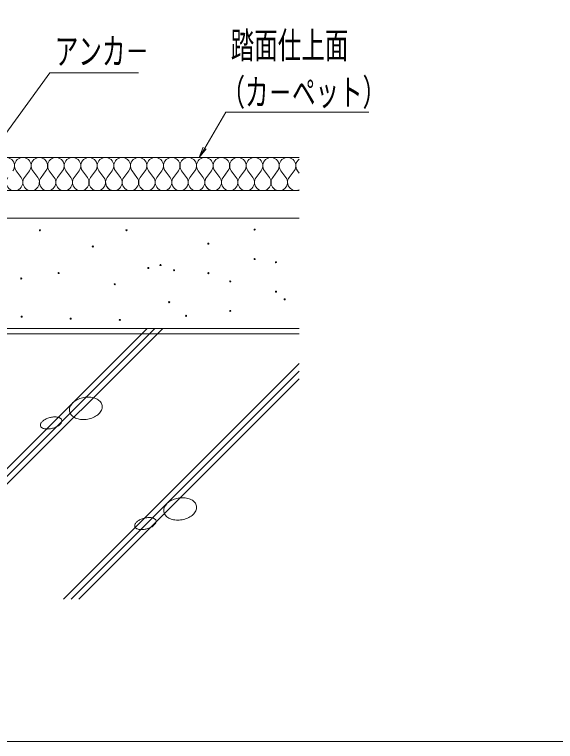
# Model space of a CAD drawing. Units: millimetres, scale not verified. Extents: x -400 to 400, y -277 to 277.
# Drawn here: x -63.5 to 34.6, y -277 to -145.1 of the extents above; entities that cross this region are included whole.
import ezdxf
from ezdxf.enums import TextEntityAlignment as Align

# ---------------------------------------------------------------- set-up
doc = ezdxf.new("R2010")
doc.units = ezdxf.units.MM
doc.header["$LTSCALE"] = 2
for name, color, linetype, lineweight in [('0-0_zumenwaku', 6, 'Continuous', 9), ('0-5_5', 1, 'Continuous', 9), ('0-6_3', 5, 'Continuous', 9), ('0-D_6文字', 2, 'Continuous', 9)]:
    doc.layers.add(name, color=color, linetype=linetype, lineweight=lineweight)
doc.styles.add('ＭＳ ゴシック', font='')
doc.styles.get('ＭＳ ゴシック').set_extended_font_data('MS Gothic')

# ---------------------------------------------------------------- blocks, each defined once
blk = doc.blocks.new('MLeader12')
at = {"layer": '0-D_6文字', "color": 1}
blk.add_line((-56.353, -155.716), (-41.007, -155.716), dxfattribs=at)
at = {"layer": '0-D_6文字'}
blk.add_line((-78.563, -185.85), (-80.008, -187.272), dxfattribs=at)
at = {"layer": '0-D_6文字', "color": 1}
blk.add_lwpolyline([(-78.832, -185.654), (-57.073, -155.716), (-56.353, -155.716)], dxfattribs=at)
at = {"layer": '0-D_6文字'}
blk.add_lwpolyline([(-79.102, -185.458), (-80.008, -187.272), (-78.832, -185.654)], dxfattribs=at)
at = {"layer": '0-D_6文字', "style": 'ＭＳ ゴシック', "width": 0.65}
blk.add_text('アンカ－', height=4.809, dxfattribs=at).set_placement((-56.173, -155.642), align=Align.BOTTOM_LEFT)
blk = doc.blocks.new('MLeader13')
at = {"layer": '0-D_6文字', "color": 1}
blk.add_line((-24.462, -162.873), (0.731, -162.873), dxfattribs=at)
at = {"layer": '0-D_6文字'}
blk.add_line((-28.712, -169.523), (-30.015, -171.077), dxfattribs=at)
at = {"layer": '0-D_6文字', "color": 1}
blk.add_lwpolyline([(-29, -169.353), (-25.182, -162.873), (-24.462, -162.873)], dxfattribs=at)
at = {"layer": '0-D_6文字'}
blk.add_lwpolyline([(-29.287, -169.184), (-30.015, -171.077), (-29, -169.353)], dxfattribs=at)
at = {"layer": '0-D_6文字', "style": 'ＭＳ ゴシック', "width": 0.65}
for s, p in [('踏面仕上面', (-24.282, -154.555)), ('（カ－ペット）', (-25.962, -163.089))]:
    blk.add_text(s, height=4.809, dxfattribs=at).set_placement(p, align=Align.BOTTOM_LEFT)

msp = doc.modelspace()

# ---------------------------------------------------------------- linework, layer by layer
at = {"layer": '0-0_zumenwaku'}
msp.add_lwpolyline([(-400.023, -277.031), (399.977, -277.031), (399.977, 276.969), (-400.023, 276.969)], close=True, dxfattribs=at)
at = {"layer": '0-5_5'}
for p, q in [((-11.866, -177.077), (-115.618, -177.077)), ((-11.866, -182.077), (-79.868, -182.077)), ((-80.368, -203.077), (-11.866, -203.077)), ((-11.866, -202.077), (-79.868, -202.077))]:
    msp.add_line(p, q, dxfattribs=at)
at = {"layer": '0-6_3'}
for p, q in [((-11.866, -171.077), (-116.484, -171.077)), ((-62.283, -174.677), (-63.183, -173.477)), ((-60.783, -173.477), (-61.683, -174.677)), ((-59.283, -174.677), (-60.183, -173.477)), ((-57.783, -173.477), (-58.683, -174.677)), ((-56.283, -174.677), (-57.183, -173.477)), ((-54.783, -173.477), (-55.683, -174.677)), ((-53.283, -174.677), (-54.183, -173.477)), ((-51.783, -173.477), (-52.683, -174.677)), ((-50.283, -174.677), (-51.183, -173.477)), ((-48.783, -173.477), (-49.683, -174.677)), ((-47.283, -174.677), (-48.183, -173.477)), ((-45.783, -173.477), (-46.683, -174.677)), ((-44.283, -174.677), (-45.183, -173.477)), ((-42.783, -173.477), (-43.683, -174.677)), ((-41.283, -174.677), (-42.183, -173.477)), ((-39.783, -173.477), (-40.683, -174.677)), ((-38.283, -174.677), (-39.183, -173.477)), ((-36.783, -173.477), (-37.683, -174.677)), ((-35.283, -174.677), (-36.183, -173.477)), ((-33.783, -173.477), (-34.683, -174.677)), ((-32.283, -174.677), (-33.183, -173.477)), ((-30.783, -173.477), (-31.683, -174.677)), ((-29.283, -174.677), (-30.183, -173.477)), ((-27.783, -173.477), (-28.683, -174.677)), ((-26.283, -174.677), (-27.183, -173.477)), ((-24.783, -173.477), (-25.683, -174.677)), ((-23.283, -174.677), (-24.183, -173.477)), ((-21.783, -173.477), (-22.683, -174.677)), ((-20.283, -174.677), (-21.183, -173.477)), ((-18.783, -173.477), (-19.683, -174.677)), ((-17.283, -174.677), (-18.183, -173.477)), ((-15.783, -173.477), (-16.683, -174.677)), ((-14.283, -174.677), (-15.183, -173.477)), ((-12.783, -173.477), (-13.683, -174.677)), ((-11.866, -173.899), (-12.183, -173.477)), ((-83.613, -246.248), (-39.442, -202.077)), ((-38.028, -202.077), (-83.364, -247.413)), ((-83.115, -248.579), (-36.613, -202.077)), ((-54.626, -251.189), (-11.866, -208.428)), ((-11.866, -209.842), (-53.212, -251.189)), ((-51.798, -251.189), (-11.866, -211.256))]:
    msp.add_line(p, q, dxfattribs=at)
at = {"layer": '0-6_3', "color": 2}
for points in [[(-47.61, -216.061), (-47.652, -215.891), (-47.715, -215.727), (-47.801, -215.569), (-47.907, -215.419), (-48.034, -215.277), (-48.179, -215.146), (-48.344, -215.025), (-48.524, -214.917), (-48.721, -214.821), (-48.931, -214.738), (-49.154, -214.67), (-49.388, -214.616), (-49.631, -214.577), (-49.88, -214.553), (-50.135, -214.545), (-50.393, -214.552), (-50.653, -214.574), (-50.912, -214.612), (-51.168, -214.665), (-51.419, -214.733), (-51.665, -214.814), (-51.901, -214.909), (-52.128, -215.017), (-52.342, -215.137), (-52.543, -215.267), (-52.73, -215.408), (-52.899, -215.558), (-53.051, -215.715), (-53.184, -215.879), (-53.297, -216.048), (-53.389, -216.222), (-53.459, -216.398), (-53.508, -216.575), (-53.534, -216.753), (-53.538, -216.929), (-53.519, -217.103), (-53.477, -217.273), (-53.414, -217.437), (-53.328, -217.595)], [(-53.328, -217.595), (-53.222, -217.745), (-53.095, -217.886), (-52.949, -218.018), (-52.785, -218.138), (-52.604, -218.247), (-52.408, -218.343), (-52.197, -218.426), (-51.975, -218.494), (-51.741, -218.548), (-51.498, -218.587), (-51.249, -218.611), (-50.994, -218.619), (-50.735, -218.612), (-50.476, -218.589), (-50.217, -218.552), (-49.961, -218.499), (-49.709, -218.431), (-49.464, -218.35), (-49.228, -218.255), (-49.001, -218.147), (-48.786, -218.027), (-48.585, -217.897), (-48.399, -217.756), (-48.23, -217.606), (-48.078, -217.449), (-47.945, -217.285), (-47.832, -217.116), (-47.74, -216.942), (-47.669, -216.766), (-47.621, -216.588), (-47.595, -216.411), (-47.591, -216.235), (-47.61, -216.061)], [(-54.922, -218.725), (-54.952, -218.643), (-54.996, -218.565), (-55.055, -218.493), (-55.127, -218.426), (-55.213, -218.366), (-55.31, -218.312), (-55.42, -218.265), (-55.541, -218.226), (-55.671, -218.194), (-55.811, -218.17), (-55.958, -218.155), (-56.112, -218.148), (-56.272, -218.149), (-56.437, -218.158), (-56.604, -218.176), (-56.773, -218.202), (-56.944, -218.236), (-57.113, -218.277), (-57.28, -218.326), (-57.444, -218.382), (-57.604, -218.444), (-57.758, -218.512), (-57.905, -218.586), (-58.044, -218.665), (-58.174, -218.749), (-58.294, -218.836), (-58.403, -218.926), (-58.5, -219.019), (-58.585, -219.113), (-58.656, -219.208), (-58.714, -219.304), (-58.758, -219.399), (-58.787, -219.493), (-58.801, -219.585), (-58.801, -219.674), (-58.786, -219.761), (-58.756, -219.843), (-58.712, -219.921), (-58.653, -219.993)], [(-58.653, -219.993), (-58.581, -220.06), (-58.496, -220.12), (-58.398, -220.174), (-58.288, -220.221), (-58.168, -220.26), (-58.037, -220.292), (-57.898, -220.316), (-57.75, -220.331), (-57.596, -220.338), (-57.436, -220.337), (-57.272, -220.328), (-57.104, -220.31), (-56.935, -220.284), (-56.765, -220.25), (-56.595, -220.209), (-56.428, -220.16), (-56.264, -220.104), (-56.104, -220.042), (-55.95, -219.974), (-55.803, -219.9), (-55.664, -219.821), (-55.534, -219.737), (-55.414, -219.65), (-55.305, -219.56), (-55.208, -219.467), (-55.123, -219.373), (-55.052, -219.278), (-54.994, -219.182), (-54.95, -219.087), (-54.921, -218.993), (-54.907, -218.901), (-54.907, -218.812), (-54.922, -218.725)], [(-30.505, -234.315), (-30.546, -234.146), (-30.61, -233.981), (-30.695, -233.823), (-30.802, -233.673), (-30.928, -233.532), (-31.074, -233.4), (-31.238, -233.28), (-31.419, -233.171), (-31.615, -233.075), (-31.826, -232.993), (-32.049, -232.924), (-32.283, -232.87), (-32.525, -232.831), (-32.775, -232.807), (-33.03, -232.799), (-33.288, -232.806), (-33.547, -232.829), (-33.806, -232.867), (-34.062, -232.919), (-34.314, -232.987), (-34.559, -233.069), (-34.796, -233.164), (-35.022, -233.271), (-35.237, -233.391), (-35.438, -233.522), (-35.624, -233.662), (-35.794, -233.812), (-35.945, -233.969), (-36.078, -234.133), (-36.191, -234.303), (-36.283, -234.476), (-36.354, -234.652), (-36.403, -234.83), (-36.429, -235.007), (-36.432, -235.183), (-36.413, -235.357), (-36.372, -235.527), (-36.308, -235.691), (-36.223, -235.849)], [(-36.223, -235.849), (-36.116, -235.999), (-35.99, -236.141), (-35.844, -236.272), (-35.68, -236.393), (-35.499, -236.501), (-35.303, -236.597), (-35.092, -236.68), (-34.869, -236.748), (-34.635, -236.802), (-34.393, -236.841), (-34.143, -236.865), (-33.888, -236.874), (-33.63, -236.866), (-33.371, -236.844), (-33.112, -236.806), (-32.856, -236.753), (-32.604, -236.685), (-32.359, -236.604), (-32.122, -236.509), (-31.896, -236.401), (-31.681, -236.281), (-31.48, -236.151), (-31.294, -236.01), (-31.124, -235.861), (-30.973, -235.703), (-30.84, -235.539), (-30.727, -235.37), (-30.635, -235.196), (-30.564, -235.02), (-30.515, -234.843), (-30.489, -234.665), (-30.486, -234.489), (-30.505, -234.315)], [(-37.817, -236.98), (-37.847, -236.897), (-37.891, -236.82), (-37.95, -236.747), (-38.022, -236.68), (-38.107, -236.62), (-38.205, -236.566), (-38.315, -236.519), (-38.435, -236.48), (-38.566, -236.448), (-38.705, -236.425), (-38.853, -236.409), (-39.007, -236.402), (-39.167, -236.403), (-39.331, -236.413), (-39.499, -236.43), (-39.668, -236.456), (-39.838, -236.49), (-40.007, -236.531), (-40.175, -236.58), (-40.339, -236.636), (-40.499, -236.698), (-40.653, -236.767), (-40.8, -236.841), (-40.939, -236.92), (-41.069, -237.003), (-41.189, -237.09), (-41.298, -237.18), (-41.395, -237.273), (-41.48, -237.367), (-41.551, -237.463), (-41.609, -237.558), (-41.652, -237.653), (-41.682, -237.747), (-41.696, -237.839), (-41.696, -237.929), (-41.68, -238.015), (-41.651, -238.097), (-41.606, -238.175), (-41.548, -238.247)], [(-41.548, -238.247), (-41.475, -238.314), (-41.39, -238.375), (-41.292, -238.429), (-41.183, -238.475), (-41.062, -238.515), (-40.932, -238.546), (-40.792, -238.57), (-40.645, -238.585), (-40.49, -238.593), (-40.33, -238.591), (-40.166, -238.582), (-39.999, -238.564), (-39.829, -238.538), (-39.659, -238.505), (-39.49, -238.463), (-39.322, -238.414), (-39.158, -238.359), (-38.999, -238.296), (-38.845, -238.228), (-38.698, -238.154), (-38.559, -238.075), (-38.429, -237.992), (-38.309, -237.904), (-38.2, -237.814), (-38.102, -237.722), (-38.018, -237.627), (-37.946, -237.532), (-37.888, -237.436), (-37.845, -237.341), (-37.816, -237.247), (-37.801, -237.155), (-37.802, -237.066), (-37.817, -236.98)]]:
    msp.add_lwpolyline(points, dxfattribs=at)
for centre in [(-58.883, -184.289), (-43.194, -184.27), (-19.951, -184.159), (-49.281, -187.221), (-28.346, -186.71), (-19.951, -189.507), (-39.225, -191.124), (-37.015, -190.588), (-16.08, -190.077), (-55.492, -192.043), (-34.557, -191.532), (-28.346, -192.058), (-62.272, -193.022), (-24.378, -193.565), (-45.313, -194.075), (-16.08, -195.426), (-35.452, -197.322), (-14.517, -196.811), (-24.378, -198.913), (-62.191, -199.952), (-53.315, -200.315), (-44.394, -200.547), (-32.38, -199.805)]:
    msp.add_circle(centre, 0.1, dxfattribs=at)
at = {"layer": '0-6_3'}
for centre, start, end in [((-64.983, -172.577), 323.1301, 216.8699), ((-61.983, -172.577), 323.1301, 216.8699), ((-58.983, -172.577), 323.1301, 216.8699), ((-55.983, -172.577), 323.1301, 216.8699), ((-52.983, -172.577), 323.1301, 216.8699), ((-49.983, -172.577), 323.1301, 216.8699), ((-46.983, -172.577), 323.1301, 216.8699), ((-43.983, -172.577), 323.1301, 216.8699), ((-40.983, -172.577), 323.1301, 216.8699), ((-37.983, -172.577), 323.1301, 216.8699), ((-34.983, -172.577), 323.1301, 216.8699), ((-31.983, -172.577), 323.1301, 216.8699), ((-28.983, -172.577), 323.1301, 216.8699), ((-25.983, -172.577), 323.1301, 216.8699), ((-22.983, -172.577), 323.1301, 216.8699), ((-19.983, -172.577), 323.1301, 216.8699), ((-16.983, -172.577), 323.1301, 216.8699), ((-13.983, -172.577), 323.1301, 216.8699), ((-10.983, -172.577), 126.07072, 216.8699), ((-63.483, -175.577), 143.1301, 36.8699), ((-60.483, -175.577), 143.1301, 36.8699), ((-57.483, -175.577), 143.1301, 36.8699), ((-54.483, -175.577), 143.1301, 36.8699), ((-51.483, -175.577), 143.1301, 36.8699), ((-48.483, -175.577), 143.1301, 36.8699), ((-45.483, -175.577), 143.1301, 270), ((-45.483, -175.577), 143.1301, 36.8699), ((-42.483, -175.577), 143.1301, 36.8699), ((-39.483, -175.577), 143.1301, 36.8699), ((-36.483, -175.577), 143.1301, 36.8699), ((-33.483, -175.577), 143.1301, 36.8699), ((-30.483, -175.577), 143.1301, 36.8699), ((-27.483, -175.577), 143.1301, 270), ((-27.483, -175.577), 143.1301, 36.8699), ((-24.483, -175.577), 143.1301, 36.8699), ((-21.483, -175.577), 143.1301, 36.8699), ((-18.483, -175.577), 143.1301, 36.8699), ((-15.483, -175.577), 143.1301, 36.8699), ((-12.483, -175.577), 143.1301, 294.28128)]:
    msp.add_arc(centre, 1.5, start, end, dxfattribs=at)

# ---------------------------------------------------------------- block references
at = {"layer": '0-D_6文字'}
for name in ['MLeader13', 'MLeader12']:
    msp.add_blockref(name, (0, 0), dxfattribs=at)

doc.saveas('drawing.dxf')
